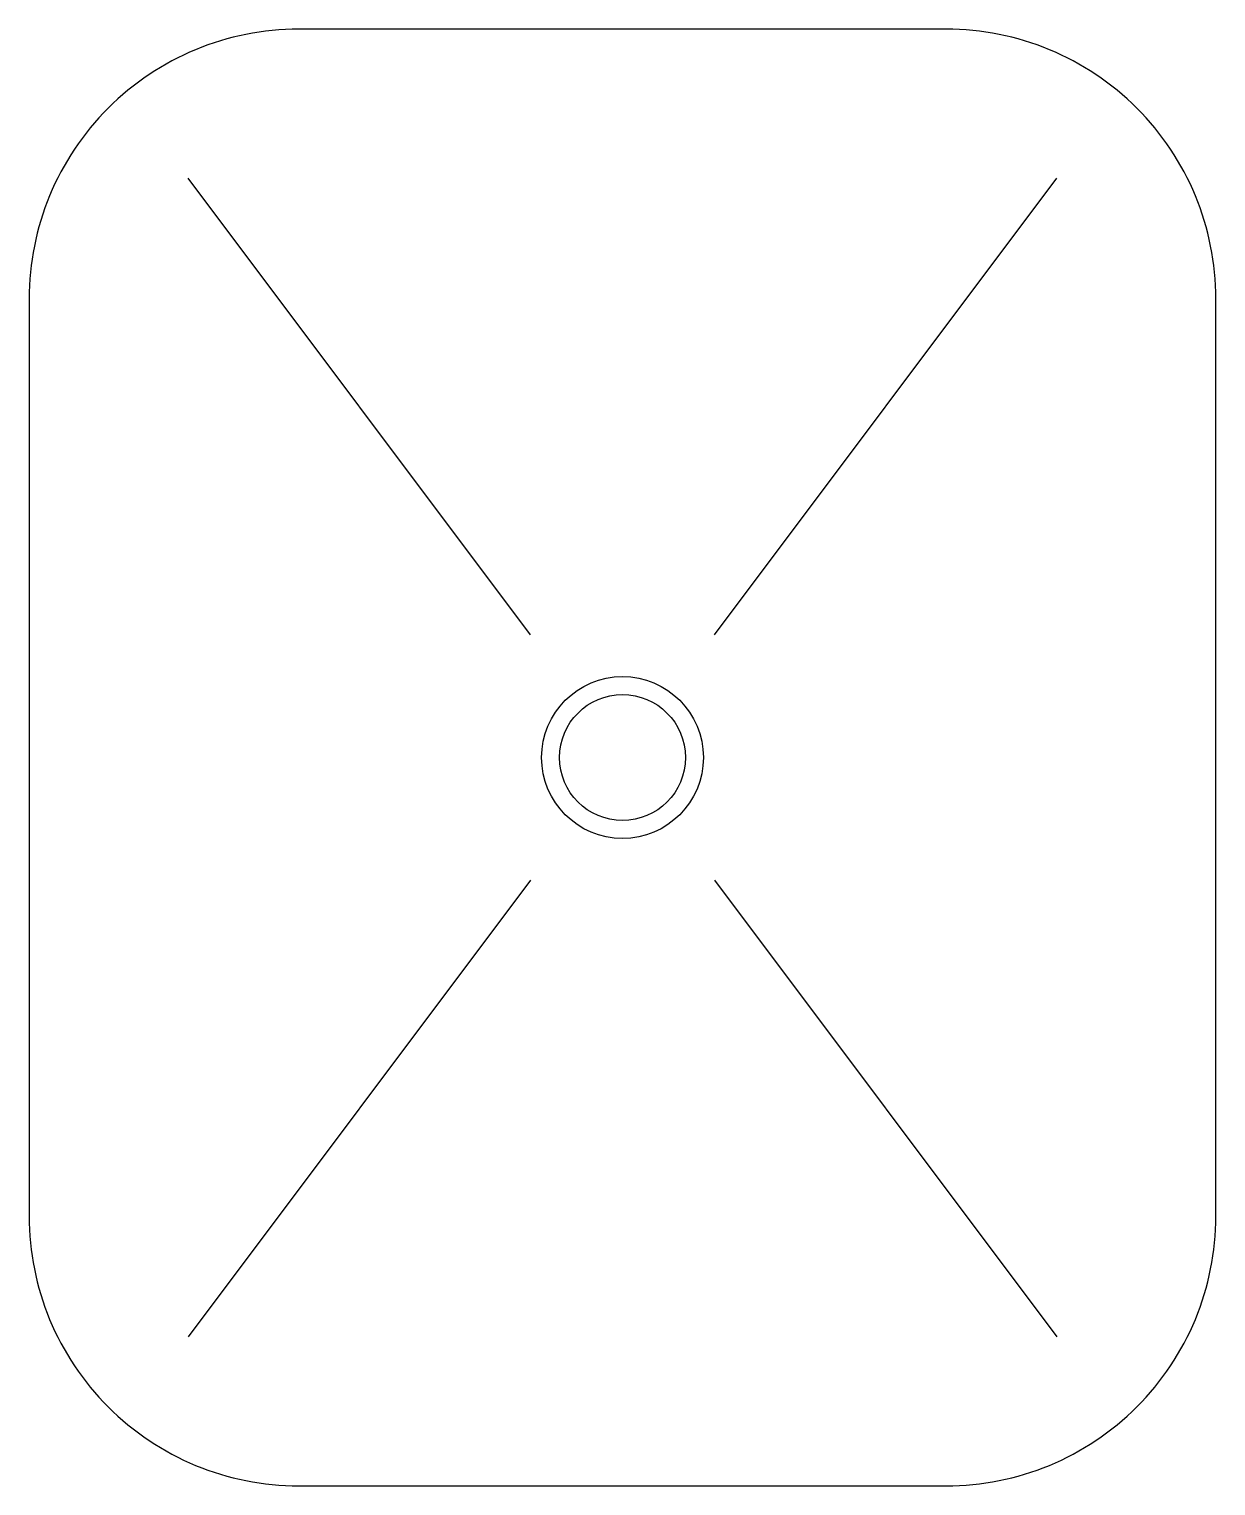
# Model space of a CAD drawing. Header units: millimetres. Extents: x -3060.854 to -3060.414, y 2894.081 to 2894.621.
import ezdxf

# ---------------------------------------------------------------- set-up
doc = ezdxf.new("R2010")
doc.units = ezdxf.units.MM
doc.header["$LTSCALE"] = 10
doc.layers.add('cozinha_pias', color=2, linetype='Continuous')

msp = doc.modelspace()

# ---------------------------------------------------------------- linework, layer by layer
at = {"layer": 'cozinha_pias', "color": 1}
for p, q in [((-3060.66799, 2894.39673), (-3060.79495, 2894.56601)), ((-3060.59987, 2894.39673), (-3060.47291, 2894.56601)), ((-3060.66799, 2894.3059), (-3060.79495, 2894.13662)), ((-3060.59987, 2894.3059), (-3060.47291, 2894.13662))]:
    msp.add_line(p, q, dxfattribs=at)
at = {"layer": 'cozinha_pias'}
msp.add_lwpolyline([(-3060.41393, 2894.18131), (-3060.41393, 2894.52131, 0.414214), (-3060.51393, 2894.62131), (-3060.75393, 2894.62131, 0.414214), (-3060.85393, 2894.52131), (-3060.85393, 2894.18131, 0.414214), (-3060.75393, 2894.08131), (-3060.51393, 2894.08131, 0.414214)], format="xyb", close=True, dxfattribs=at)
at = {"layer": 'cozinha_pias', "color": 1}
for radius in [0.03, 0.02333]:
    msp.add_circle((-3060.63393, 2894.35131), radius, dxfattribs=at)

doc.saveas('drawing.dxf')
